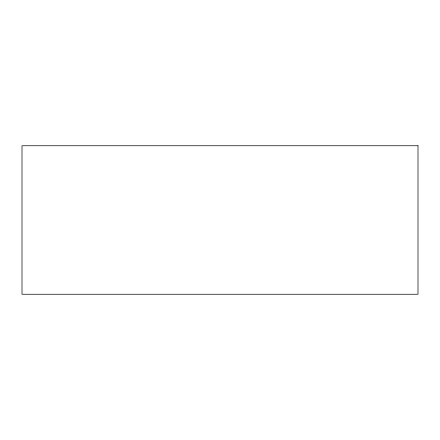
<?xml version="1.0" encoding="UTF-8"?>
<svg xmlns="http://www.w3.org/2000/svg" width="440" height="440" viewBox="0 0 440 440"><rect width="100%" height="100%" fill="white"/><g stroke="black" fill="none" stroke-linecap="round" stroke-linejoin="round"><path stroke-width="0.66" d="M418 145.75L22 145.75L22 294.25L418 294.25L418 145.75"/></g></svg>
